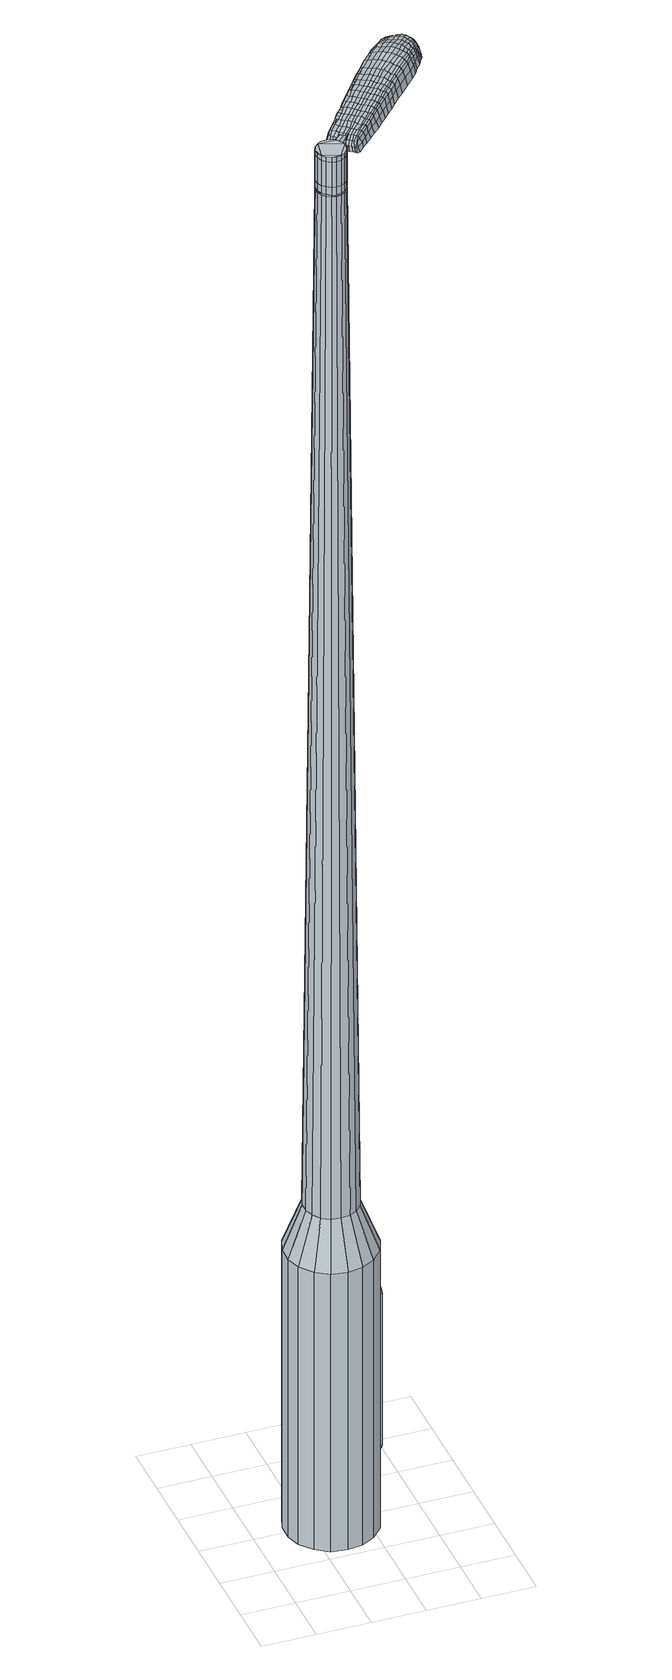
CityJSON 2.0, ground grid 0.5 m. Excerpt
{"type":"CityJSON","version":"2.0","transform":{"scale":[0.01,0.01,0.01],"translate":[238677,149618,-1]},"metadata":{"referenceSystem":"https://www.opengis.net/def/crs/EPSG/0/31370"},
"CityObjects":{
"object1":{"type":"GenericCityObject","attributes":{"cluster":958,"mean_distance_to_centroid":0.272,"new_centroid_x":238677.71,"new_centroid_y":149618.97,"mean_distance_to_camera":13.85,"H1":14.71,"H2":12.74,"Z_final":110.35,"cluster2":-1,"proj_x":238684.13,"proj_y":149624.62,"id_line":47975,"bearing_l":318.71,"distance":8.55,"orientation":"left","G_obj":48.71},"geometry":[{"type":"MultiSurface","lod":"2","boundaries":[[[0,1,2,3]],[[1,4,5,2]],[[4,6,7,5]],[[6,8,9,7]],[[8,10,11,9]],[[10,12,13,11]],[[12,14,15,13]],[[14,16,17,15]],[[16,18,19,17]],[[18,20,21,19]],[[20,22,23,21]],[[22,24,25,23]],[[24,26,27,25]],[[26,28,29,27]],[[28,30,31,29]],[[30,32,33,31]],[[32,34,35,33]],[[34,0,3,35]],[[36,37,38,39]],[[38,40,41,42]],[[41,43,42]],[[42,44,45,46]],[[45,47,46]],[[46,48,49,50]],[[49,51,50]],[[42,46,50,38]],[[50,52,39,38]],[[53,36,39]],[[2,5,7,35]],[[7,9,11,15]],[[11,13,15]],[[15,17,19,23]],[[19,21,23]],[[23,25,27,31]],[[27,29,31]],[[15,23,31,7]],[[31,33,35,7]],[[3,2,35]],[[1,0,54,55]],[[0,34,56,54]],[[34,32,57,56]],[[32,30,58,57]],[[30,28,59,58]],[[28,26,60,59]],[[26,24,61,60]],[[24,22,62,61]],[[22,20,63,62]],[[20,18,64,63]],[[18,16,65,64]],[[16,14,66,65]],[[14,12,67,66]],[[12,10,68,67]],[[10,8,69,68]],[[8,6,70,69]],[[6,4,71,70]],[[4,1,55,71]],[[55,54,72,73]],[[54,56,74,72]],[[56,57,75,74]],[[57,58,76,75]],[[58,59,77,76]],[[59,60,78,77]],[[60,61,79,78]],[[61,62,80,79]],[[62,63,81,80]],[[63,64,82,81]],[[64,65,83,82]],[[65,66,84,83]],[[66,67,85,84]],[[67,68,86,85]],[[68,69,87,86]],[[69,70,88,87]],[[70,71,89,88]],[[71,55,73,89]],[[72,90,91,73]],[[74,92,90,72]],[[75,93,92,74]],[[94,95,93,75]],[[96,97,95,94]],[[98,99,97,96]],[[100,101,99,98]],[[102,103,101,100]],[[104,105,103,102]],[[82,106,105,104]],[[107,108,106,82]],[[109,110,108,107]],[[111,112,110,109]],[[113,114,112,111]],[[87,115,114,113]],[[116,117,115,87]],[[118,119,117,116]],[[73,91,119,118]],[[120,121,122,123]],[[124,120,123,125]],[[126,124,125,127]],[[128,126,127,129]],[[130,128,129,131]],[[132,130,131,133]],[[134,132,133,135]],[[136,134,135,137]],[[138,136,137,139]],[[140,138,139,141]],[[142,140,141,143]],[[144,142,143,145]],[[146,144,145,147]],[[148,146,147,149]],[[150,148,149,151]],[[152,150,151,153]],[[76,94,75]],[[76,77,96,94]],[[77,78,98,96]],[[78,79,100,98]],[[79,80,102,100]],[[80,81,104,102]],[[81,82,104]],[[83,107,82]],[[83,84,109,107]],[[84,85,111,109]],[[85,86,113,111]],[[86,87,113]],[[88,116,87]],[[88,89,118,116]],[[89,73,118]],[[154,119,91]],[[154,155,117,119]],[[155,115,117]],[[156,114,115]],[[156,157,112,114]],[[157,158,110,112]],[[158,159,108,110]],[[159,106,108]],[[160,105,106]],[[160,161,103,105]],[[161,162,101,103]],[[162,163,99,101]],[[163,164,97,99]],[[164,165,95,97]],[[165,93,95]],[[39,52,152,166]],[[91,90,167,153]],[[53,39,166,121]],[[90,92,122,167]],[[36,53,121,120]],[[92,93,123,122]],[[37,36,120,124]],[[93,165,125,123]],[[38,37,124,126]],[[165,164,127,125]],[[40,38,126,128]],[[164,163,129,127]],[[41,40,128,130]],[[163,162,131,129]],[[43,41,130,132]],[[162,161,133,131]],[[42,43,132,134]],[[161,160,135,133]],[[44,42,134,136]],[[160,106,137,135]],[[45,44,136,138]],[[106,159,139,137]],[[47,45,138,140]],[[159,158,141,139]],[[46,47,140,142]],[[158,157,143,141]],[[48,46,142,144]],[[157,156,145,143]],[[49,48,144,146]],[[156,115,147,145]],[[51,49,146,148]],[[115,155,149,147]],[[50,51,148,150]],[[155,154,151,149]],[[52,50,150,152]],[[154,91,153,151]],[[152,153,168,169]],[[153,167,170,168]],[[167,122,171,170]],[[122,121,172,171]],[[121,166,173,172]],[[166,152,169,173]],[[174,175,176,177]],[[178,174,177,179]],[[174,178,180,181]],[[175,174,181,182]],[[183,184,185,186]],[[187,183,186,188]],[[183,187,189,190]],[[184,183,190,191]],[[192,193,194,195]],[[196,192,195,197]],[[192,196,198,199]],[[193,192,199,200]],[[201,202,203,204]],[[205,201,204,206]],[[201,205,207,208]],[[202,201,208,209]],[[210,211,212,213]],[[214,210,213,215]],[[210,214,216,217]],[[211,210,217,218]],[[219,220,221,222]],[[223,219,222,224]],[[219,223,225,226]],[[220,219,226,227]],[[228,229,230,231]],[[220,228,231,221]],[[228,220,227,232]],[[229,228,232,233]],[[234,235,236,237]],[[229,234,237,230]],[[234,229,233,238]],[[235,234,238,239]],[[240,178,179,241]],[[235,240,241,236]],[[240,235,239,242]],[[178,240,242,180]],[[243,244,245,246]],[[247,243,246,248]],[[243,247,249,250]],[[244,243,250,251]],[[252,253,254,255]],[[244,252,255,245]],[[252,244,251,256]],[[253,252,256,257]],[[258,259,260,261]],[[253,258,261,254]],[[258,253,257,262]],[[259,258,262,263]],[[264,265,266,267]],[[259,264,267,260]],[[264,259,263,268]],[[265,264,268,269]],[[270,175,182,271]],[[265,270,271,266]],[[270,265,269,272]],[[175,270,272,176]],[[273,274,275,276]],[[277,273,276,278]],[[273,277,279,280]],[[274,273,280,281]],[[282,283,284,285]],[[274,282,285,275]],[[282,274,281,286]],[[283,282,286,287]],[[288,289,290,291]],[[283,288,291,284]],[[288,283,287,292]],[[289,288,292,293]],[[294,187,188,295]],[[289,294,295,290]],[[294,289,293,296]],[[187,294,296,189]],[[297,298,299,300]],[[301,297,300,302]],[[297,301,303,304]],[[298,297,304,305]],[[306,307,308,309]],[[298,306,309,299]],[[306,298,305,310]],[[307,306,310,311]],[[312,313,314,315]],[[307,312,315,308]],[[312,307,311,316]],[[313,312,316,317]],[[318,319,320,321]],[[313,318,321,314]],[[318,313,317,322]],[[319,318,322,323]],[[324,184,191,325]],[[319,324,325,320]],[[324,319,323,326]],[[184,324,326,185]],[[327,213,212,328]],[[329,327,328,330]],[[327,329,331,332]],[[213,327,332,215]],[[333,329,330,334]],[[335,333,334,336]],[[333,335,337,338]],[[329,333,338,331]],[[339,335,336,340]],[[341,339,340,342]],[[339,341,343,344]],[[335,339,344,337]],[[345,341,342,346]],[[347,345,346,348]],[[345,347,349,350]],[[341,345,350,343]],[[351,347,348,352]],[[202,351,352,203]],[[351,202,209,353]],[[347,351,353,349]],[[354,355,200,199]],[[356,354,199,198]],[[354,356,357,358]],[[355,354,358,359]],[[360,361,359,358]],[[362,360,358,357]],[[360,362,363,364]],[[361,360,364,365]],[[366,367,365,364]],[[368,366,364,363]],[[366,368,369,370]],[[367,366,370,371]],[[372,373,371,370]],[[374,372,370,369]],[[372,374,207,205]],[[373,372,205,206]],[[375,376,377,378]],[[277,375,378,279]],[[375,277,278,379]],[[376,375,379,380]],[[381,196,197,382]],[[376,381,382,377]],[[381,376,380,383]],[[196,381,383,198]],[[384,385,386,387]],[[223,384,387,225]],[[384,223,224,388]],[[385,384,388,389]],[[390,391,392,393]],[[385,390,393,386]],[[390,385,389,394]],[[391,390,394,395]],[[396,193,200,397]],[[391,396,397,392]],[[396,391,395,398]],[[193,396,398,194]],[[399,400,401,402]],[[181,399,402,182]],[[399,181,180,403]],[[400,399,403,404]],[[405,406,407,408]],[[400,405,408,401]],[[405,400,404,409]],[[406,405,409,410]],[[411,204,203,412]],[[406,411,412,407]],[[411,406,410,413]],[[204,411,413,206]],[[414,415,416,417]],[[186,414,417,188]],[[414,186,185,418]],[[415,414,418,419]],[[420,208,207,421]],[[415,420,421,416]],[[420,415,419,422]],[[208,420,422,209]],[[423,424,425,426]],[[301,423,426,303]],[[423,301,302,427]],[[424,423,427,428]],[[429,214,215,430]],[[424,429,430,425]],[[429,424,428,431]],[[214,429,431,216]],[[432,433,434,435]],[[247,432,435,249]],[[432,247,248,436]],[[433,432,436,437]],[[438,439,440,441]],[[433,438,441,434]],[[438,433,437,442]],[[439,438,442,443]],[[444,211,218,445]],[[439,444,445,440]],[[444,439,443,446]],[[211,444,446,212]],[[447,448,437,436]],[[246,447,436,248]],[[447,246,245,449]],[[448,447,449,450]],[[451,452,443,442]],[[448,451,442,437]],[[451,448,450,453]],[[452,451,453,454]],[[455,328,212,446]],[[452,455,446,443]],[[455,452,454,456]],[[328,455,456,330]],[[457,458,459,460]],[[304,457,460,305]],[[457,304,303,426]],[[458,457,426,425]],[[461,332,331,462]],[[458,461,462,459]],[[461,458,425,430]],[[332,461,430,215]],[[463,464,450,449]],[[255,463,449,245]],[[463,255,254,465]],[[464,463,465,466]],[[467,468,454,453]],[[464,467,453,450]],[[467,464,466,469]],[[468,467,469,470]],[[471,334,330,456]],[[468,471,456,454]],[[471,468,470,472]],[[334,471,472,336]],[[473,474,475,476]],[[310,473,476,311]],[[473,310,305,460]],[[474,473,460,459]],[[477,338,337,478]],[[474,477,478,475]],[[477,474,459,462]],[[338,477,462,331]],[[479,480,466,465]],[[261,479,465,254]],[[479,261,260,481]],[[480,479,481,482]],[[483,484,470,469]],[[480,483,469,466]],[[483,480,482,485]],[[484,483,485,486]],[[487,340,336,472]],[[484,487,472,470]],[[487,484,486,488]],[[340,487,488,342]],[[489,490,491,492]],[[316,489,492,317]],[[489,316,311,476]],[[490,489,476,475]],[[493,344,343,494]],[[490,493,494,491]],[[493,490,475,478]],[[344,493,478,337]],[[495,496,482,481]],[[267,495,481,260]],[[495,267,266,497]],[[496,495,497,498]],[[499,500,486,485]],[[496,499,485,482]],[[499,496,498,501]],[[500,499,501,502]],[[503,346,342,488]],[[500,503,488,486]],[[503,500,502,504]],[[346,503,504,348]],[[505,506,507,508]],[[322,505,508,323]],[[505,322,317,492]],[[506,505,492,491]],[[509,350,349,510]],[[506,509,510,507]],[[509,506,491,494]],[[350,509,494,343]],[[511,512,498,497]],[[271,511,497,266]],[[511,271,182,402]],[[512,511,402,401]],[[513,514,502,501]],[[512,513,501,498]],[[513,512,401,408]],[[514,513,408,407]],[[515,352,348,504]],[[514,515,504,502]],[[515,514,407,412]],[[352,515,412,203]],[[516,517,419,418]],[[326,516,418,185]],[[516,326,323,508]],[[517,516,508,507]],[[518,353,209,422]],[[517,518,422,419]],[[518,517,507,510]],[[353,518,510,349]],[[519,520,380,379]],[[276,519,379,278]],[[519,276,275,521]],[[520,519,521,522]],[[523,356,198,383]],[[520,523,383,380]],[[523,520,522,524]],[[356,523,524,357]],[[525,526,527,528]],[[226,525,528,227]],[[525,226,225,387]],[[526,525,387,386]],[[529,530,531,532]],[[526,529,532,527]],[[529,526,386,393]],[[530,529,393,392]],[[533,355,359,534]],[[530,533,534,531]],[[533,530,392,397]],[[355,533,397,200]],[[535,536,522,521]],[[285,535,521,275]],[[535,285,284,537]],[[536,535,537,538]],[[539,362,357,524]],[[536,539,524,522]],[[539,536,538,540]],[[362,539,540,363]],[[541,542,543,544]],[[232,541,544,233]],[[541,232,227,528]],[[542,541,528,527]],[[545,546,547,548]],[[542,545,548,543]],[[545,542,527,532]],[[546,545,532,531]],[[549,361,365,550]],[[546,549,550,547]],[[549,546,531,534]],[[361,549,534,359]],[[551,552,538,537]],[[291,551,537,284]],[[551,291,290,553]],[[552,551,553,554]],[[555,368,363,540]],[[552,555,540,538]],[[555,552,554,556]],[[368,555,556,369]],[[557,558,559,560]],[[238,557,560,239]],[[557,238,233,544]],[[558,557,544,543]],[[561,562,563,564]],[[558,561,564,559]],[[561,558,543,548]],[[562,561,548,547]],[[565,367,371,566]],[[562,565,566,563]],[[565,562,547,550]],[[367,565,550,365]],[[567,568,554,553]],[[295,567,553,290]],[[567,295,188,417]],[[568,567,417,416]],[[569,374,369,556]],[[568,569,556,554]],[[569,568,416,421]],[[374,569,421,207]],[[570,571,404,403]],[[242,570,403,180]],[[570,242,239,560]],[[571,570,560,559]],[[572,573,410,409]],[[571,572,409,404]],[[572,571,559,564]],[[573,572,564,563]],[[574,373,206,413]],[[573,574,413,410]],[[574,573,563,566]],[[373,574,566,371]],[[575,576,577,578]],[[578,577,579,580]],[[581,579,577,582]],[[582,577,576,583]],[[584,585,586,587]],[[587,586,588,589]],[[590,588,586,591]],[[591,586,585,592]],[[593,594,595,596]],[[596,595,597,598]],[[599,597,595,600]],[[600,595,594,601]],[[602,603,604,605]],[[605,604,606,607]],[[608,606,604,609]],[[609,604,603,610]],[[611,612,613,614]],[[614,613,615,616]],[[617,615,613,618]],[[618,613,612,619]],[[620,621,622,623]],[[623,622,624,625]],[[626,624,622,627]],[[627,622,621,628]],[[629,630,631,632]],[[632,631,621,620]],[[628,621,631,633]],[[633,631,630,634]],[[635,636,637,638]],[[638,637,630,629]],[[634,630,637,639]],[[639,637,636,640]],[[580,579,641,642]],[[642,641,636,635]],[[640,636,641,643]],[[643,641,579,581]],[[644,645,646,647]],[[647,646,648,649]],[[650,648,646,651]],[[651,646,645,652]],[[653,654,655,656]],[[656,655,645,644]],[[652,645,655,657]],[[657,655,654,658]],[[659,660,661,662]],[[662,661,654,653]],[[658,654,661,663]],[[663,661,660,664]],[[665,666,667,668]],[[668,667,660,659]],[[664,660,667,669]],[[669,667,666,670]],[[583,576,671,672]],[[672,671,666,665]],[[670,666,671,673]],[[673,671,576,575]],[[674,675,676,677]],[[677,676,678,679]],[[680,678,676,681]],[[681,676,675,682]],[[683,684,685,686]],[[686,685,675,674]],[[682,675,685,687]],[[687,685,684,688]],[[689,690,691,692]],[[692,691,684,683]],[[688,684,691,693]],[[693,691,690,694]],[[589,588,695,696]],[[696,695,690,689]],[[694,690,695,697]],[[697,695,588,590]],[[698,699,700,701]],[[701,700,702,703]],[[704,702,700,705]],[[705,700,699,706]],[[707,708,709,710]],[[710,709,699,698]],[[706,699,709,711]],[[711,709,708,712]],[[713,714,715,716]],[[716,715,708,707]],[[712,708,715,717]],[[717,715,714,718]],[[719,720,721,722]],[[722,721,714,713]],[[718,714,721,723]],[[723,721,720,724]],[[592,585,725,726]],[[726,725,720,719]],[[724,720,725,727]],[[727,725,585,584]],[[611,614,728,729]],[[729,728,730,731]],[[732,730,728,733]],[[733,728,614,616]],[[731,730,734,735]],[[735,734,736,737]],[[738,736,734,739]],[[739,734,730,732]],[[737,736,740,741]],[[741,740,742,743]],[[744,742,740,745]],[[745,740,736,738]],[[743,742,746,747]],[[747,746,748,749]],[[750,748,746,751]],[[751,746,742,744]],[[749,748,752,753]],[[753,752,603,602]],[[610,603,752,754]],[[754,752,748,750]],[[601,755,756,600]],[[600,756,757,599]],[[758,757,756,759]],[[759,756,755,760]],[[760,761,762,759]],[[759,762,763,758]],[[764,763,762,765]],[[765,762,761,766]],[[766,767,768,765]],[[765,768,769,764]],[[770,769,768,771]],[[771,768,767,772]],[[772,773,774,771]],[[771,774,775,770]],[[608,775,774,606]],[[606,774,773,607]],[[776,777,778,779]],[[779,778,678,680]],[[679,678,778,780]],[[780,778,777,781]],[[598,597,782,783]],[[783,782,777,776]],[[781,777,782,784]],[[784,782,597,599]],[[785,786,787,788]],[[788,787,624,626]],[[625,624,787,789]],[[789,787,786,790]],[[791,792,793,794]],[[794,793,786,785]],[[790,786,793,795]],[[795,793,792,796]],[[601,594,797,798]],[[798,797,792,791]],[[796,792,797,799]],[[799,797,594,593]],[[800,801,802,803]],[[803,802,582,583]],[[581,582,802,804]],[[804,802,801,805]],[[806,807,808,809]],[[809,808,801,800]],[[805,801,808,810]],[[810,808,807,811]],[[602,605,812,813]],[[813,812,807,806]],[[811,807,812,814]],[[814,812,605,607]],[[815,816,817,818]],[[818,817,587,589]],[[584,587,817,819]],[[819,817,816,820]],[[608,609,821,822]],[[822,821,816,815]],[[820,816,821,823]],[[823,821,609,610]],[[824,825,826,827]],[[827,826,702,704]],[[702,826,703]],[[703,826,825,828]],[[616,615,829,830]],[[830,829,825,824]],[[828,825,829,831]],[[831,829,615,617]],[[832,833,834,835]],[[835,834,648,650]],[[649,648,834,836]],[[836,834,833,837]],[[838,839,840,841]],[[841,840,833,832]],[[837,833,840,842]],[[842,840,839,843]],[[619,612,844,845]],[[845,844,839,838]],[[843,839,844,846]],[[846,844,612,611]],[[837,847,848,836]],[[836,848,647,649]],[[644,647,848,849]],[[849,848,847,850]],[[843,851,852,842]],[[842,852,847,837]],[[850,847,852,853]],[[853,852,851,854]],[[611,729,855,846]],[[846,855,851,843]],[[854,851,855,856]],[[856,855,729,731]],[[857,858,859,860]],[[860,859,705,706]],[[704,705,859,827]],[[827,859,858,824]],[[732,733,861,862]],[[862,861,858,857]],[[824,858,861,830]],[[830,861,733,616]],[[850,863,849]],[[849,863,656,644]],[[653,656,863,864]],[[864,863,865]],[[854,866,867,853]],[[853,867,863,850]],[[865,863,867,868]],[[868,867,866,869]],[[731,735,870,856]],[[856,870,866,854]],[[869,866,870,871]],[[871,870,735,737]],[[872,873,874]],[[874,873,711,712]],[[706,711,873,860]],[[860,873,857]],[[738,739,875,876]],[[876,875,873,872]],[[857,873,875,862]],[[862,875,739,732]],[[865,877,864]],[[864,877,662,653]],[[659,662,877,878]],[[878,877,879]],[[869,880,881,868]],[[868,881,877,865]],[[879,877,881,882]],[[882,881,880,883]],[[737,741,884,871]],[[871,884,880,869]],[[883,880,884,885]],[[885,884,741,743]],[[886,887,888,889]],[[889,888,717,718]],[[712,717,888,874]],[[874,888,887,872]],[[744,745,890,891]],[[891,890,887,886]],[[872,887,890,876]],[[876,890,745,738]],[[879,892,893,878]],[[878,893,668,659]],[[665,668,893,894]],[[894,893,892,895]],[[883,896,897,882]],[[882,897,892,879]],[[895,892,897,898]],[[898,897,896,899]],[[743,747,900,885]],[[885,900,896,883]],[[899,896,900,901]],[[901,900,747,749]],[[902,903,904,905]],[[905,904,723,724]],[[718,723,904,889]],[[889,904,903,886]],[[750,751,906,907]],[[907,906,903,902]],[[886,903,906,891]],[[891,906,751,744]],[[895,908,909,894]],[[894,909,672,665]],[[583,672,909,803]],[[803,909,908,800]],[[899,910,911,898]],[[898,911,908,895]],[[800,908,911,809]],[[809,911,910,806]],[[749,753,912,901]],[[901,912,910,899]],[[806,910,912,813]],[[813,912,753,602]],[[820,913,914,819]],[[819,914,727,584]],[[724,727,914,905]],[[905,914,913,902]],[[610,754,915,823]],[[823,915,913,820]],[[902,913,915,907]],[[907,915,754,750]],[[781,916,917,780]],[[780,917,677,679]],[[674,677,917,918]],[[918,917,916,919]],[[599,757,920,784]],[[784,920,916,781]],[[919,916,920,921]],[[921,920,757,758]],[[922,923,924,925]],[[925,924,627,628]],[[626,627,924,788]],[[788,924,923,785]],[[926,927,928,929]],[[929,928,923,922]],[[785,923,928,794]],[[794,928,927,791]],[[760,755,930,931]],[[931,930,927,926]],[[791,927,930,798]],[[798,930,755,601]],[[919,932,933,918]],[[918,933,686,674]],[[683,686,933,934]],[[934,933,932,935]],[[758,763,936,921]],[[921,936,932,919]],[[935,932,936,937]],[[937,936,763,764]],[[938,939,940,941]],[[941,940,633,634]],[[628,633,940,925]],[[925,940,939,922]],[[942,943,944,945]],[[945,944,939,938]],[[922,939,944,929]],[[929,944,943,926]],[[766,761,946,947]],[[947,946,943,942]],[[926,943,946,931]],[[931,946,761,760]],[[935,948,949,934]],[[934,949,692,683]],[[689,692,949,950]],[[950,949,948,951]],[[764,769,952,937]],[[937,952,948,935]],[[951,948,952,953]],[[953,952,769,770]],[[954,955,956,957]],[[957,956,639,640]],[[634,639,956,941]],[[941,956,955,938]],[[958,959,960,961]],[[961,960,955,954]],[[938,955,960,945]],[[945,960,959,942]],[[772,767,962,963]],[[963,962,959,958]],[[942,959,962,947]],[[947,962,767,766]],[[951,964,965,950]],[[950,965,696,689]],[[589,696,965,818]],[[818,965,964,815]],[[770,775,966,953]],[[953,966,964,951]],[[815,964,966,822]],[[822,966,775,608]],[[805,967,968,804]],[[804,968,643,581]],[[640,643,968,957]],[[957,968,967,954]],[[811,969,970,810]],[[810,970,967,805]],[[954,967,970,961]],[[961,970,969,958]],[[607,773,971,814]],[[814,971,969,811]],[[958,969,971,963]],[[963,971,773,772]],[[575,578,177,176]],[[578,580,179,177]],[[590,591,190,189]],[[591,592,191,190]],[[593,596,195,194]],[[596,598,197,195]],[[617,618,217,216]],[[618,619,218,217]],[[620,623,222,221]],[[623,625,224,222]],[[629,632,231,230]],[[632,620,221,231]],[[635,638,237,236]],[[638,629,230,237]],[[580,642,241,179]],[[642,635,236,241]],[[650,651,250,249]],[[651,652,251,250]],[[652,657,256,251]],[[657,658,257,256]],[[658,663,262,257]],[[663,664,263,262]],[[664,669,268,263]],[[669,670,269,268]],[[670,673,272,269]],[[673,575,176,272]],[[680,681,280,279]],[[681,682,281,280]],[[682,687,286,281]],[[687,688,287,286]],[[688,693,292,287]],[[693,694,293,292]],[[694,697,296,293]],[[697,590,189,296]],[[698,701,300,299]],[[701,703,302,300]],[[707,710,309,308]],[[710,698,299,309]],[[713,716,315,314]],[[716,707,308,315]],[[719,722,321,320]],[[722,713,314,321]],[[592,726,325,191]],[[726,719,320,325]],[[776,779,378,377]],[[779,680,279,378]],[[598,783,382,197]],[[783,776,377,382]],[[625,789,388,224]],[[789,790,389,388]],[[790,795,394,389]],[[795,796,395,394]],[[796,799,398,395]],[[799,593,194,398]],[[703,427,302]],[[703,828,428,427]],[[828,831,431,428]],[[831,617,216,431]],[[832,835,435,434]],[[835,650,249,435]],[[838,841,441,440]],[[841,832,434,441]],[[619,845,445,218]],[[845,838,440,445]],[[972,973,974,975]],[[976,977,975,974]],[[978,979,980,981]],[[982,983,984,985]],[[973,986,987,974]],[[988,976,974,987]],[[989,978,981,990]],[[991,992,983,982]],[[986,993,994,987]],[[994,995,988,987]],[[996,989,990,997]],[[998,992,991,999]],[[993,1000,1001,994]],[[1001,1002,995,994]],[[1003,996,997,1004]],[[1005,998,999,1006]],[[1007,1008,1009,1010]],[[1011,1012,1008,1007]],[[1011,1013,1014,1012]],[[1013,1015,1016,1014]],[[1017,1018,1019,1020]],[[1021,1022,1018,1017]],[[1023,1024,1022,1021]],[[1025,1026,1024,1023]],[[1020,1009,1008,1017]],[[1017,1008,1012,1021]],[[1012,1014,1023,1021]],[[1014,1016,1025,1023]],[[981,980,977,976]],[[990,981,976,988]],[[995,997,990,988]],[[1002,1004,997,995]],[[982,985,979,978]],[[991,982,978,989]],[[999,991,989,996]],[[1006,999,996,1003]],[[983,1007,1010,984]],[[992,1011,1007,983]],[[1013,1011,992,998]],[[1015,1013,998,1005]],[[1027,1028,1029,1030]],[[1029,1031,1032,1033]],[[1029,1033,1034,1035]],[[1029,1035,1030]],[[1036,1027,1030,1037]],[[1038,1037,1030,1039]],[[1040,1039,1030]],[[1041,1029,1028,1042]],[[1043,1041,1042,1044]],[[1045,1043,1044,1046]],[[1047,1045,1046,1048]],[[1049,1047,1048,1050]],[[1050,1051,1052,1053]],[[1050,1053,1054,1055]],[[1050,1055,1056,1057]],[[1056,1058,1059,1060]],[[1056,1060,1061,1062]],[[1056,1062,1057]],[[1050,1057,1049]],[[1063,1064,1028,1027]],[[1065,1066,1031,1029]],[[1067,1068,1040,1030]],[[1064,1069,1042,1028]],[[1070,1065,1029,1041]],[[1069,1071,1044,1042]],[[1072,1070,1041,1043]],[[1071,1073,1046,1044]],[[1074,1072,1043,1045]],[[1073,1075,1048,1046]],[[1076,1074,1045,1047]],[[1075,1077,1050,1048]],[[1078,1076,1047,1049]],[[1077,1079,1051,1050]],[[1080,1081,1058,1056]],[[1082,1078,1049,1057]],[[1052,1051,1079,1083]],[[1053,1052,1083,1084]],[[1054,1053,1084,1085]],[[1055,1054,1085,1086]],[[1056,1055,1086,1080]],[[1087,1063,1027,1036]],[[1088,1087,1036,1037]],[[1089,1088,1037,1038]],[[1090,1089,1038,1039]],[[1068,1090,1039,1040]],[[1032,1031,1066,1091]],[[1059,1058,1081,1092]],[[1033,1032,1091,1093]],[[1034,1033,1093,1094]],[[1035,1034,1094,1095]],[[1030,1035,1095,1067]],[[1060,1059,1092,1096]],[[1061,1060,1096,1097]],[[1062,1061,1097,1098]],[[1057,1062,1098,1082]]]}]}
},
"vertices":[
[99,132,384],[108,120,384],[108,120,96],[99,132,96],[112,106,384],[112,106,96],[112,92,384],[112,92,96],[107,78,384],[107,78,96],[97,67,384],[97,67,96],[84,60,384],[84,60,96],[70,58,384],[70,58,96],[55,60,384],[55,60,96],[43,68,384],[43,68,96],[33,80,384],[33,80,96],[29,93,384],[29,93,96],[29,108,384],[29,108,96],[34,122,384],[34,122,96],[44,133,384],[44,133,96],[57,140,384],[57,140,96],[72,142,384],[72,142,96],[86,139,384],[86,139,96],[71,113,1524],[66,113,1524],[62,110,1524],[79,110,1524],[59,107,1524],[57,103,1524],[59,93,1524],[57,98,1524],[62,90,1524],[66,87,1524],[75,87,1524],[70,86,1524],[79,89,1524],[82,93,1524],[84,102,1524],[84,97,1524],[82,106,1524],[75,112,1524],[87,119,429],[93,112,429],[80,123,429],[71,125,429],[63,124,429],[55,120,429],[49,113,429],[46,105,429],[46,96,429],[49,88,429],[54,81,429],[61,76,429],[70,75,429],[79,76,429],[86,80,429],[92,87,429],[95,95,429],[95,104,429],[79,110,1483],[82,106,1483],[75,112,1483],[71,113,1483],[66,113,1483],[62,110,1483],[59,107,1483],[57,103,1483],[57,98,1483],[59,93,1483],[62,90,1483],[66,87,1483],[70,86,1483],[75,87,1483],[79,89,1483],[82,93,1483],[84,97,1483],[84,102,1483],[79,110,1485],[82,106,1485],[75,112,1485],[71,113,1485],[66,112,1483],[66,112,1485],[63,110,1483],[63,110,1485],[60,107,1483],[60,107,1485],[58,102,1483],[58,102,1485],[58,98,1483],[58,98,1485],[59,94,1483],[59,94,1485],[62,90,1485],[66,88,1483],[66,88,1485],[70,87,1483],[70,87,1485],[75,88,1483],[75,88,1485],[79,90,1483],[79,90,1485],[82,93,1485],[83,97,1483],[83,97,1485],[83,102,1483],[83,102,1485],[71,113,1519],[75,112,1519],[75,112,1493],[71,113,1493],[66,113,1519],[66,113,1493],[62,110,1519],[62,110,1493],[59,107,1519],[59,107,1493],[57,103,1519],[57,103,1493],[57,98,1519],[57,98,1493],[59,93,1519],[59,93,1493],[62,90,1519],[62,90,1493],[66,87,1519],[66,87,1493],[70,86,1519],[70,86,1493],[75,87,1519],[75,87,1493],[79,89,1519],[79,89,1493],[82,93,1519],[82,93,1493],[84,97,1519],[84,97,1493],[84,102,1519],[84,102,1493],[82,106,1519],[82,106,1493],[84,102,1485],[84,97,1485],[79,89,1485],[75,87,1485],[70,86,1485],[66,87,1485],[59,93,1485],[57,98,1485],[57,103,1485],[59,107,1485],[62,110,1485],[66,113,1485],[79,110,1519],[79,110,1493],[94,122,1513],[94,122,1518],[92,124,1513],[89,126,1513],[89,126,1518],[92,124,1518],[155,167,1519],[150,162,1518],[152,162,1509],[157,167,1510],[161,173,1519],[163,173,1510],[159,173,1526],[154,167,1525],[149,162,1525],[127,192,1519],[122,187,1518],[123,185,1525],[127,191,1525],[132,199,1519],[133,197,1526],[132,201,1510],[126,194,1510],[122,189,1509],[188,236,1519],[191,233,1519],[192,234,1513],[189,237,1513],[184,238,1519],[185,239,1513],[183,237,1524],[187,235,1524],[190,232,1524],[139,180,1530],[135,175,1529],[137,173,1529],[142,178,1530],[145,187,1531],[148,185,1531],[142,190,1530],[137,183,1530],[132,177,1529],[86,119,1512],[88,118,1512],[89,119,1517],[87,120,1517],[84,121,1512],[85,122,1517],[84,122,1506],[87,120,1506],[89,118,1506],[193,212,1519],[192,209,1519],[193,209,1512],[195,212,1512],[195,214,1518],[196,214,1512],[194,214,1522],[192,213,1523],[190,210,1524],[189,206,1519],[185,201,1519],[187,201,1512],[191,205,1512],[188,206,1524],[184,201,1525],[182,196,1519],[177,190,1519],[179,190,1511],[184,196,1511],[180,197,1526],[175,191,1526],[169,182,1519],[171,182,1510],[167,182,1526],[104,114,1513],[109,120,1513],[108,120,1518],[102,114,1517],[99,110,1512],[99,112,1516],[101,110,1506],[105,114,1507],[110,119,1507],[114,125,1514],[119,130,1515],[118,130,1520],[113,125,1519],[116,125,1507],[121,130,1507],[125,135,1515],[130,141,1516],[128,141,1522],[123,136,1521],[127,135,1508],[132,141,1508],[135,146,1517],[140,151,1517],[139,152,1524],[133,146,1523],[137,146,1508],[142,151,1509],[145,156,1518],[144,157,1524],[147,156,1509],[167,236,1519],[165,234,1519],[165,233,1524],[168,235,1523],[169,238,1518],[169,237,1522],[169,239,1512],[167,238,1512],[164,236,1512],[161,231,1519],[157,227,1519],[158,226,1525],[162,230,1524],[161,233,1512],[157,229,1512],[153,223,1519],[147,217,1519],[148,215,1526],[153,221,1526],[152,224,1511],[147,219,1511],[140,208,1519],[140,206,1526],[140,210,1510],[81,134,1513],[86,140,1513],[85,142,1507],[81,136,1507],[78,130,1512],[78,131,1506],[79,130,1516],[81,133,1517],[86,139,1518],[90,146,1514],[95,152,1515],[95,154,1507],[90,148,1507],[91,145,1519],[95,151,1520],[99,158,1515],[104,164,1516],[104,166,1508],[99,160,1508],[100,156,1521],[104,162,1522],[109,170,1517],[113,176,1517],[113,177,1509],[108,172,1508],[109,168,1523],[114,174,1524],[118,181,1518],[117,183,1509],[118,179,1524],[91,124,1519],[93,123,1519],[96,130,1520],[98,128,1520],[93,132,1520],[88,126,1519],[100,136,1522],[102,134,1522],[105,141,1523],[107,139,1523],[103,143,1523],[98,138,1521],[110,147,1524],[112,145,1524],[115,152,1525],[117,150,1525],[113,155,1525],[108,149,1524],[120,158,1526],[122,156,1526],[125,164,1527],[127,162,1527],[122,166,1527],[117,160,1526],[130,169,1528],[132,167,1528],[127,171,1528],[185,233,1527],[188,230,1527],[182,234,1526],[179,231,1527],[182,229,1528],[185,227,1528],[178,224,1529],[181,222,1529],[174,226,1528],[170,221,1530],[173,219,1530],[176,216,1530],[168,213,1531],[171,211,1531],[165,216,1530],[159,209,1531],[162,206,1531],[165,204,1531],[154,197,1531],[156,194,1531],[151,199,1531],[171,239,1518],[174,239,1519],[174,240,1513],[171,240,1513],[171,237,1523],[174,238,1523],[179,239,1519],[180,240,1513],[179,237,1524],[195,217,1518],[195,219,1518],[194,219,1523],[194,216,1523],[197,217,1513],[197,219,1513],[195,223,1519],[195,227,1519],[193,226,1524],[194,222,1523],[196,223,1513],[195,227,1513],[193,230,1519],[192,229,1524],[194,231,1513],[152,168,1528],[151,169,1528],[146,164,1528],[147,163,1527],[158,174,1528],[157,176,1529],[149,171,1529],[147,174,1530],[142,168,1529],[144,166,1528],[155,178,1529],[153,180,1530],[144,176,1530],[139,170,1529],[150,183,1531],[128,189,1528],[130,188,1529],[136,195,1529],[134,196,1528],[124,184,1527],[125,182,1528],[133,185,1529],[139,192,1530],[128,180,1528],[77,127,1512],[79,126,1512],[80,127,1517],[79,128,1517],[77,129,1506],[79,127,1506],[81,124,1512],[82,125,1517],[81,125,1506],[97,110,1512],[96,111,1512],[97,111,1506],[98,110,1506],[98,111,1517],[96,112,1517],[94,112,1512],[92,114,1512],[93,114,1506],[95,113,1506],[95,114,1517],[93,115,1517],[90,116,1512],[91,116,1506],[91,117,1517],[101,115,1519],[100,116,1519],[106,120,1520],[105,122,1520],[98,118,1519],[96,119,1519],[103,123,1520],[101,125,1520],[94,121,1519],[99,127,1520],[82,132,1519],[83,131,1519],[88,137,1520],[87,138,1520],[86,129,1519],[91,134,1520],[112,126,1521],[110,127,1521],[117,131,1522],[115,132,1522],[109,128,1521],[106,130,1521],[114,134,1522],[112,136,1523],[104,132,1522],[109,138,1523],[91,144,1521],[93,142,1521],[98,148,1522],[96,150,1522],[95,140,1521],[100,146,1522],[122,136,1523],[121,138,1523],[127,142,1524],[126,143,1524],[119,139,1523],[117,141,1524],[124,145,1525],[122,147,1525],[114,143,1524],[119,149,1525],[101,155,1523],[102,154,1523],[107,160,1524],[105,161,1524],[105,152,1524],[110,157,1525],[132,147,1525],[131,148,1525],[137,152,1526],[136,154,1526],[129,150,1526],[127,152,1526],[134,155,1527],[132,157,1527],[124,154,1526],[129,159,1527],[110,167,1525],[112,165,1525],[116,171,1526],[115,173,1526],[114,163,1526],[119,169,1527],[142,158,1527],[141,159,1527],[139,161,1527],[137,163,1528],[134,165,1528],[119,178,1527],[121,177,1527],[124,174,1528],[169,235,1525],[172,236,1525],[167,233,1526],[170,233,1526],[177,235,1526],[174,232,1527],[192,214,1525],[193,217,1525],[190,214,1526],[190,212,1525],[192,220,1525],[192,224,1526],[189,220,1527],[190,217,1526],[190,227,1526],[187,224,1527],[163,229,1526],[166,229,1527],[159,225,1527],[161,225,1528],[170,228,1528],[165,223,1529],[187,207,1526],[187,210,1527],[183,205,1528],[183,203,1527],[186,213,1527],[185,216,1528],[180,211,1529],[182,208,1528],[183,219,1528],[178,214,1530],[155,220,1528],[157,220,1529],[149,214,1528],[151,213,1529],[161,218,1529],[155,211,1530],[179,198,1528],[179,200,1528],[173,194,1529],[174,192,1528],[178,202,1529],[176,205,1530],[170,199,1530],[172,196,1530],[174,208,1530],[168,201,1531],[141,205,1529],[143,204,1529],[147,202,1530],[166,183,1528],[165,185,1529],[163,187,1530],[161,189,1530],[159,192,1531],[151,163,1509],[149,163,1518],[154,168,1518],[156,168,1509],[160,174,1519],[162,174,1510],[158,175,1525],[152,168,1525],[147,163,1525],[124,184,1525],[124,186,1518],[128,191,1518],[129,189,1525],[134,198,1519],[134,196,1525],[133,200,1510],[128,193,1509],[123,188,1509],[190,233,1513],[189,232,1519],[187,234,1519],[187,235,1513],[184,236,1519],[184,237,1513],[183,235,1524],[186,233,1524],[188,231,1524],[137,173,1528],[135,175,1528],[140,180,1529],[142,178,1529],[146,187,1529],[148,185,1529],[143,190,1529],[137,183,1529],[132,177,1528],[90,120,1516],[90,119,1512],[88,121,1512],[88,122,1516],[86,123,1512],[86,124,1516],[86,124,1506],[88,122,1506],[90,120,1506],[192,210,1512],[190,210,1519],[192,213,1518],[193,213,1512],[193,215,1518],[194,215,1512],[192,215,1522],[191,214,1523],[189,211,1523],[186,202,1512],[184,202,1519],[187,207,1519],[189,207,1512],[186,207,1524],[182,203,1525],[177,192,1511],[175,192,1519],[180,198,1519],[182,198,1511],[179,198,1525],[174,192,1526],[168,183,1519],[170,183,1510],[166,183,1526],[106,121,1518],[108,121,1513],[102,116,1513],[101,116,1517],[99,112,1512],[99,113,1515],[100,112,1506],[104,116,1506],[109,121,1507],[117,132,1520],[118,132,1514],[113,126,1514],[112,127,1519],[114,126,1507],[120,132,1507],[127,143,1522],[129,142,1516],[123,137,1515],[122,137,1521],[125,137,1508],[130,142,1508],[137,153,1523],[139,153,1517],[134,147,1516],[132,148,1522],[136,147,1508],[141,153,1508],[144,158,1517],[142,158,1524],[146,158,1509],[167,232,1523],[166,233,1519],[168,235,1518],[169,234,1523],[170,236,1518],[170,235,1522],[170,237,1512],[168,236,1512],[166,234,1512],[159,224,1525],[158,225,1519],[162,229,1519],[163,228,1524],[162,231,1512],[158,227,1512],[149,214,1526],[149,215,1519],[154,221,1519],[155,220,1525],[154,223,1511],[149,217,1511],[141,207,1519],[142,205,1526],[141,209,1510],[87,141,1507],[87,139,1513],[83,133,1513],[82,135,1506],[80,129,1512],[79,130,1506],[81,129,1515],[83,132,1517],[88,138,1518],[96,153,1507],[96,151,1514],[92,145,1514],[92,147,1507],[92,144,1519],[97,150,1520],[105,165,1508],[106,163,1516],[101,157,1515],[101,159,1508],[101,155,1521],[106,161,1522],[114,176,1508],[115,174,1517],[110,169,1516],[110,170,1508],[111,167,1522],[115,173,1523],[119,180,1517],[119,182,1509],[120,178,1524],[91,125,1518],[93,123,1518],[96,130,1519],[98,129,1519],[94,132,1519],[89,127,1518],[101,136,1520],[103,134,1520],[106,142,1521],[108,140,1521],[104,144,1521],[99,138,1520],[111,147,1523],[113,145,1523],[116,153,1524],[118,151,1524],[113,155,1524],[108,149,1523],[120,158,1525],[123,156,1525],[125,164,1526],[127,162,1526],[123,166,1526],[118,161,1525],[130,169,1527],[132,167,1527],[128,172,1527],[187,229,1526],[184,231,1526],[181,233,1525],[178,230,1526],[182,228,1526],[184,226,1526],[180,221,1528],[178,224,1528],[174,226,1527],[170,220,1528],[173,218,1529],[175,216,1529],[171,211,1530],[168,213,1530],[165,215,1529],[159,209,1530],[162,206,1530],[165,204,1530],[156,195,1530],[154,197,1530],[151,199,1530],[174,238,1513],[174,237,1518],[172,237,1518],[171,238,1512],[171,235,1523],[174,236,1523],[179,237,1519],[179,238,1513],[178,235,1523],[192,219,1523],[193,219,1518],[193,217,1518],[192,216,1523],[195,217,1512],[195,219,1512],[192,225,1523],[193,226,1519],[193,223,1519],[192,222,1523],[194,223,1513],[193,227,1513],[191,229,1519],[190,228,1524],[192,230,1513],[146,165,1527],[151,170,1527],[151,169,1527],[147,164,1526],[157,175,1527],[157,176,1528],[142,169,1528],[147,174,1528],[149,172,1528],[144,167,1527],[155,178,1528],[153,181,1529],[144,176,1529],[139,171,1528],[150,183,1529],[136,195,1528],[131,188,1527],[129,189,1527],[135,195,1527],[125,183,1526],[126,182,1527],[134,185,1528],[139,192,1528],[129,180,1527],[81,128,1516],[80,128,1512],[79,128,1512],[80,129,1516],[80,129,1506],[83,126,1512],[84,126,1516],[83,127,1506],[99,113,1506],[97,113,1512],[98,112,1512],[99,112,1506],[98,113,1516],[98,114,1516],[95,116,1506],[94,116,1512],[96,114,1512],[97,114,1506],[96,115,1516],[94,117,1516],[92,118,1512],[93,118,1506],[92,118,1516],[101,117,1518],[101,116,1518],[106,122,1519],[105,122,1519],[97,120,1518],[99,118,1518],[104,124,1519],[102,125,1519],[95,122,1518],[100,127,1519],[89,137,1519],[84,131,1518],[83,132,1518],[88,138,1519],[87,129,1518],[91,135,1519],[111,127,1520],[116,132,1521],[116,133,1521],[107,131,1520],[109,129,1520],[114,134,1521],[112,136,1521],[105,133,1520],[110,138,1521],[98,148,1521],[93,143,1520],[97,149,1521],[96,140,1520],[101,146,1521],[121,138,1522],[126,143,1523],[126,144,1523],[117,142,1522],[119,140,1522],[124,145,1523],[122,147,1524],[115,144,1523],[120,149,1524],[108,160,1523],[103,154,1522],[102,155,1522],[107,161,1523],[105,152,1522],[110,157,1523],[131,149,1524],[132,148,1524],[137,154,1525],[136,154,1525],[127,153,1525],[129,151,1524],[134,156,1525],[132,158,1526],[125,155,1525],[130,160,1526],[117,171,1525],[112,166,1524],[111,166,1524],[116,172,1525],[115,163,1524],[120,169,1525],[141,160,1526],[142,159,1526],[137,163,1527],[139,161,1526],[135,165,1527],[121,177,1526],[120,178,1526],[124,174,1526],[172,234,1524],[170,234,1524],[168,232,1525],[170,232,1525],[177,234,1525],[174,231,1525],[189,214,1525],[191,217,1524],[191,215,1524],[189,212,1525],[188,220,1526],[190,223,1525],[191,220,1524],[189,217,1525],[189,226,1525],[186,223,1526],[166,228,1526],[164,228,1526],[160,224,1526],[162,224,1527],[170,227,1526],[166,222,1527],[182,205,1527],[186,210,1526],[186,208,1526],[182,203,1526],[180,211,1528],[184,216,1527],[185,213,1526],[181,208,1527],[182,219,1527],[178,213,1528],[157,219,1527],[155,219,1527],[150,213,1527],[152,213,1528],[161,217,1528],[155,211,1529],[173,194,1528],[178,200,1527],[178,199,1527],[173,193,1527],[169,199,1529],[175,205,1529],[177,203,1528],[171,196,1528],[173,208,1529],[167,202,1530],[144,204,1528],[142,204,1528],[147,202,1529],[165,185,1528],[165,184,1528],[161,190,1529],[163,187,1529],[159,192,1530],[100,112,1508],[94,116,1508],[117,140,1509],[123,135,1509],[132,156,1510],[138,150,1510],[158,185,1512],[165,179,1512],[153,165,1511],[146,171,1511],[170,199,1513],[179,209,1514],[185,203,1514],[177,192,1513],[89,121,1508],[111,145,1509],[125,161,1510],[151,191,1512],[139,178,1511],[163,205,1513],[172,215,1514],[84,125,1508],[105,150,1509],[119,167,1510],[144,197,1512],[132,184,1511],[165,221,1514],[156,211,1513],[79,130,1508],[99,156,1509],[112,173,1510],[137,203,1512],[125,190,1511],[159,227,1514],[149,217,1513],[187,219,1514],[189,224,1514],[195,219,1514],[193,214,1514],[181,225,1514],[184,228,1514],[175,230,1514],[179,233,1514],[168,236,1514],[173,238,1514],[190,229,1515],[190,234,1515],[191,233,1515],[194,226,1515],[187,232,1515],[189,234,1515],[184,235,1515],[188,235,1515],[181,238,1515],[187,236,1515],[54,140,334],[58,142,334],[58,142,165],[45,135,171],[54,140,165],[51,138,165],[48,137,166],[46,136,167],[45,135,169],[51,138,334],[48,137,333],[46,136,332],[45,135,331],[45,135,328],[72,144,165],[72,144,334],[87,140,165],[87,140,334],[99,133,165],[99,133,334],[109,121,165],[109,121,334],[114,107,165],[114,107,334],[114,103,334],[114,99,334],[114,96,333],[114,94,332],[114,93,331],[114,92,328],[114,103,165],[114,92,171],[114,93,169],[114,94,167],[114,96,166],[114,99,165],[55,137,334],[59,139,334],[59,139,165],[55,137,165],[46,132,171],[46,132,328],[72,141,334],[72,141,165],[86,138,334],[86,138,165],[98,130,334],[98,130,165],[106,120,334],[106,120,165],[111,107,334],[111,107,165],[111,103,334],[111,92,328],[111,92,171],[111,103,165],[111,99,334],[111,96,333],[111,94,332],[111,93,331],[52,135,334],[50,134,333],[48,133,332],[47,133,331],[52,135,165],[111,93,169],[50,134,166],[48,133,167],[47,133,169],[111,94,167],[111,96,166],[111,99,165]
]}
